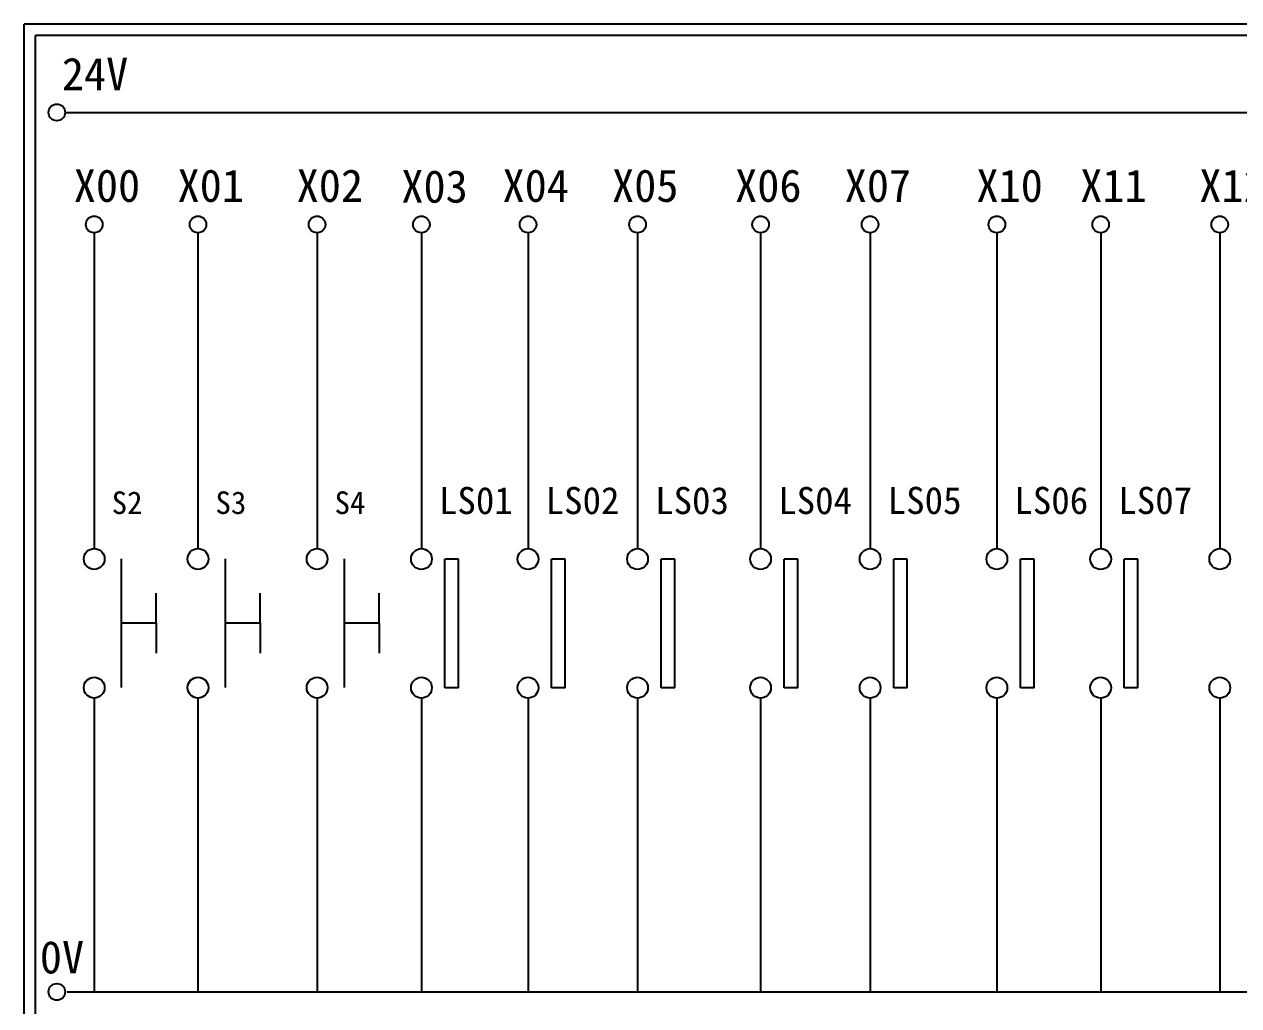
# Model space of a CAD drawing. Extents: x 325 to 612, y 3 to 207.
# Drawn here: x 325.3 to 459.6, y 98.4 to 207 of the extents above; entities that cross this region are included whole.
import ezdxf

# ---------------------------------------------------------------- set-up
doc = ezdxf.new("R2010")
doc.units = 0
doc.layers.get('0').update_dxf_attribs({"linetype": 'CONTINUOUS'})
doc.layers.add('圖框層', color=7, linetype='CONTINUOUS')
doc.layers.add('標尺寸層', color=3, linetype='CONTINUOUS')
doc.styles.add('STSL', font='KAIU.TTF')

msp = doc.modelspace()

# ---------------------------------------------------------------- linework, layer by layer
for p, q in [((373.34, 147.83), (371.84, 147.83)), ((385.14, 147.83), (383.63, 147.83)), ((397.25, 147.83), (395.75, 147.83)), ((410.86, 147.83), (409.36, 147.83)), ((422.97, 147.83), (421.47, 147.83)), ((436.99, 147.83), (435.48, 147.83)), ((448.47, 147.83), (446.96, 147.83)), ((339.92, 140.73), (339.92, 144.04)), ((351.4, 140.73), (351.4, 144.04)), ((364.57, 140.73), (364.57, 144.04)), ((339.92, 140.73), (339.92, 137.42)), ((351.4, 140.73), (351.4, 137.42)), ((364.57, 140.73), (364.57, 137.42)), ((373.34, 133.6), (371.84, 133.6)), ((385.14, 133.6), (383.63, 133.6)), ((397.25, 133.6), (395.75, 133.6)), ((410.86, 133.6), (409.36, 133.6)), ((422.97, 133.6), (421.47, 133.6)), ((436.99, 133.6), (435.48, 133.6)), ((448.47, 133.6), (446.96, 133.6))]:
    msp.add_line(p, q)
at = {"layer": '圖框層', "color": 7}
for p, q in [((612.32, 206.97), (325.32, 206.97)), ((325.32, 3), (325.32, 206.97)), ((611.07, 205.72), (326.57, 205.72)), ((326.57, 4.25), (326.57, 205.72))]:
    msp.add_line(p, q, dxfattribs=at)
at = {"layer": '標尺寸層', "color": 7}
for p, q in [((329.84, 197.22), (607.44, 197.22)), ((333.05, 183.91), (333.05, 148.99)), ((344.53, 183.91), (344.53, 148.99)), ((357.7, 183.91), (357.7, 148.99)), ((369.24, 183.91), (369.24, 148.99)), ((381.03, 183.91), (381.03, 148.99)), ((393.14, 183.91), (393.14, 148.99)), ((406.75, 183.91), (406.75, 148.99)), ((418.86, 183.91), (418.86, 148.99)), ((432.88, 183.91), (432.88, 148.99)), ((444.36, 183.91), (444.36, 148.99)), ((457.53, 183.91), (457.53, 148.99)), ((336.05, 147.84), (336.05, 133.61)), ((347.53, 147.84), (347.53, 133.61)), ((360.7, 147.84), (360.7, 133.61)), ((371.84, 133.6), (371.84, 147.83)), ((373.34, 133.6), (373.34, 147.83)), ((383.63, 133.6), (383.63, 147.83)), ((385.14, 133.6), (385.14, 147.83)), ((395.75, 133.6), (395.75, 147.83)), ((397.25, 133.6), (397.25, 147.83)), ((409.36, 133.6), (409.36, 147.83)), ((410.86, 133.6), (410.86, 147.83)), ((421.47, 133.6), (421.47, 147.83)), ((422.97, 133.6), (422.97, 147.83)), ((435.48, 133.6), (435.48, 147.83)), ((436.99, 133.6), (436.99, 147.83)), ((446.96, 133.6), (446.96, 147.83)), ((448.47, 133.6), (448.47, 147.83)), ((339.92, 140.73), (336.05, 140.73)), ((351.4, 140.73), (347.53, 140.73)), ((364.57, 140.73), (360.7, 140.73)), ((333.05, 132.46), (333.05, 99.96)), ((344.53, 132.46), (344.53, 99.96)), ((357.7, 132.46), (357.7, 99.96)), ((369.24, 132.46), (369.24, 99.96)), ((369.24, 132.45), (369.24, 99.96)), ((381.03, 132.46), (381.03, 99.96)), ((381.03, 132.45), (381.03, 99.96)), ((393.14, 132.46), (393.14, 99.96)), ((393.14, 132.45), (393.14, 99.96)), ((406.75, 132.46), (406.75, 99.96)), ((406.75, 132.45), (406.75, 99.96)), ((418.86, 132.46), (418.86, 99.96)), ((432.88, 132.46), (432.88, 99.96)), ((444.36, 132.46), (444.36, 99.96)), ((457.53, 132.46), (457.53, 99.96)), ((330.05, 99.96), (607.92, 99.96))]:
    msp.add_line(p, q, dxfattribs=at)
for centre, radius in [((328.92, 197.22), 0.92), ((333.05, 184.83), 0.92), ((344.53, 184.83), 0.92), ((357.7, 184.83), 0.92), ((357.7, 184.83), 0.92), ((369.24, 184.83), 0.92), ((381.03, 184.83), 0.92), ((393.14, 184.83), 0.92), ((406.75, 184.83), 0.92), ((418.86, 184.83), 0.92), ((432.88, 184.83), 0.92), ((444.36, 184.83), 0.92), ((457.53, 184.83), 0.92), ((457.53, 184.83), 0.92), ((333.05, 147.84), 1.15), ((344.53, 147.84), 1.15), ((357.7, 147.84), 1.15), ((369.24, 147.83), 1.15), ((381.03, 147.83), 1.15), ((393.14, 147.83), 1.15), ((406.75, 147.83), 1.15), ((418.86, 147.83), 1.15), ((432.88, 147.83), 1.15), ((444.36, 147.83), 1.15), ((457.53, 147.83), 1.15), ((333.05, 133.61), 1.15), ((344.53, 133.61), 1.15), ((357.7, 133.61), 1.15), ((369.24, 133.6), 1.15), ((381.03, 133.6), 1.15), ((393.14, 133.6), 1.15), ((406.75, 133.6), 1.15), ((418.86, 133.6), 1.15), ((432.88, 133.6), 1.15), ((444.36, 133.6), 1.15), ((457.53, 133.6), 1.15), ((328.92, 99.96), 0.92)]:
    msp.add_circle(centre, radius, dxfattribs=at)

# ---------------------------------------------------------------- texts
at = {"layer": '圖框層', "color": 4, "style": 'STSL'}
for s, height, p in [('24V', 3.6, (329.47, 199.68)), ('X00', 3.6, (330.79, 187.33)), ('X01', 3.6, (342.27, 187.33)), ('X02', 3.6, (355.44, 187.33)), ('X03', 3.6, (367.02, 187.24)), ('X04', 3.6, (378.21, 187.33)), ('X05', 3.6, (390.32, 187.33)), ('X06', 3.6, (403.93, 187.33)), ('X07', 3.6, (416.05, 187.33)), ('X10', 3.6, (430.62, 187.33)), ('X11', 3.6, (442.1, 187.33)), ('X12', 3.6, (455.27, 187.33)), ('LS01', 3, (371.18, 152.8)), ('LS02', 3, (382.98, 152.8)), ('LS03', 3, (395.09, 152.8)), ('LS04', 3, (408.7, 152.8)), ('LS05', 3, (420.81, 152.81)), ('LS06', 3, (434.82, 152.81)), ('LS07', 3, (446.31, 152.81)), ('S2', 2.5, (334.99, 152.81)), ('S3', 2.5, (346.47, 152.81)), ('S4', 2.5, (359.64, 152.81)), ('0V', 3.6, (327.04, 102))]:
    msp.add_text(s, height=height, dxfattribs=at).set_placement(p)

doc.saveas('drawing.dxf')
